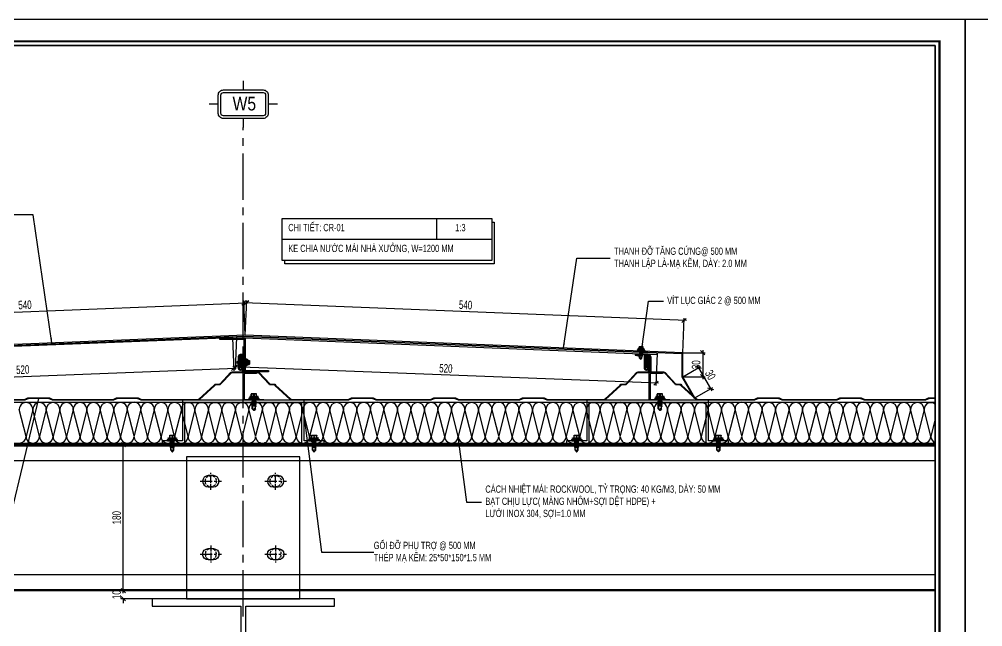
# Model space of a CAD drawing. Header units: inches. Extents: x 315041 to 662841, y -45540 to -35018.
# Drawn here: x 332784.3 to 333180.6, y -36939.9 to -36690 of the extents above; entities that cross this region are included whole.
import ezdxf
from ezdxf.enums import TextEntityAlignment as Align

# ---------------------------------------------------------------- set-up
doc = ezdxf.new("R2010")
doc.units = ezdxf.units.IN
doc.header["$MEASUREMENT"] = 0
doc.linetypes.add('CENTER2', pattern=[28.575, 19.05, -3.175, 3.175, -3.175])
doc.linetypes.add('HIDDEN', pattern=[0.375, 0.25, -0.125])
for name, color, linetype in [('2', 2, 'Continuous'), ('250', 250, 'Continuous'), ('251', 251, 'Continuous'), ('3', 3, 'Continuous'), ('6', 6, 'Continuous'), ('7', 7, 'Continuous'), ('8', 8, 'Continuous'), ('BAO KHUNG', 31, 'Continuous'), ('Co ban', 2, 'Continuous'), ('DIM', 8, 'Continuous'), ('flashing', 6, 'Continuous'), ('FLAT BAR', 1, 'Continuous'), ('STRUCTURE', 1, 'Continuous')]:
    doc.layers.add(name, color=color, linetype=linetype)
doc.styles.add('hx2', font='VHARIALN.TTF')
doc.styles.add('ST1H', font='vnshxh.shx', dxfattribs={"width": 0.7})
doc.dimstyles.new('3', dxfattribs={"dimtxt": 3.5, "dimasz": 1.8, "dimexe": 1, "dimexo": 0, "dimgap": 1, "dimtad": 1, "dimdec": 0, "dimlfac": 3, "dimzin": 0, "dimdsep": 46, "dimtxsty": 'ST1H', "dimblk": 'OBLIQUE', "dimcen": 1, "dimdle": 1, "dimclrd": 8, "dimclre": 8, "dimclrt": 3, "dimadec": 0, "dimazin": 0, "dimtfac": 1, "dimtdec": 0, "dimtix": 1, "dimtofl": 0, "dimtmove": 1, "dimatfit": 3, "dimfxl": 0.18, "dimtolj": 1, "dimtzin": 0, "dimlwd": -1, "dimlwe": -1, "dimarcsym": 1})

# ---------------------------------------------------------------- blocks, each defined once
blk = doc.blocks.new('A$C75D82031')
at = {"layer": '2', "color": 157, "linetype": 'Continuous'}
blk.add_lwpolyline([(0, 420), (594, 420), (594, 0), (0, 0)], close=True, dxfattribs=at)
at = {"layer": '7', "color": 147, "linetype": 'Continuous'}
blk.add_lwpolyline([(12.33, 57.61), (581.67, 57.61), (581.67, 409.19), (12.33, 409.19)], close=True, dxfattribs=at)
at = {"layer": 'BAO KHUNG', "color": 167, "linetype": 'Continuous', "const_width": 0.871}
blk.add_lwpolyline([(10.59, 9.07), (583.41, 9.07), (583.41, 410.93), (10.59, 410.93)], close=True, dxfattribs=at)
blk = doc.blocks.new('Short_Self_drilling')
at = {"layer": 'STRUCTURE', "color": 1, "linetype": 'Continuous'}
for p, q in [((6.4, 1.7), (-6.4, 1.7)), ((5.1, 3.8), (-5.1, 3.8)), ((-2.6, 2.9), (-5.1, 2.9)), ((-3.4, 3.8), (-3.4, 6.8)), ((3, 7.2), (-3, 7.2)), ((2.6, 2.9), (-2.6, 2.9)), ((-2.1, 2.8), (-2.1, 2.9)), ((6.3, 0), (0, 0)), ((2.2, 2.8), (2.2, 2.9)), ((2.2, -0.5), (2.2, 0)), ((5.1, 2.9), (2.6, 2.9)), ((3.4, 3.8), (3.4, 6.8)), ((3, -1.2), (-2.7, -0.2)), ((3, -2.7), (-2.7, -1.8)), ((3, -4.2), (-2.7, -3.3)), ((3, -5.8), (-2.7, -4.8)), ((3, -7.3), (-2.7, -6.3)), ((-1.9, -8), (-2.7, -7.9)), ((-2.1, -1.4), (-2.1, -0.9)), ((-2.1, -2.9), (-2.1, -2.4)), ((-2.1, -4.4), (-2.1, -3.9)), ((-2.1, -6), (-2.1, -5.4)), ((-2.1, -7.5), (-2.1, -7)), ((-2.1, -12.3), (-2.1, -8.5)), ((3, -8.8), (-1.1, -8.1)), ((2.1, -12.3), (2.1, -9.1)), ((2.2, -2), (2.2, -1.5)), ((2.2, -3.6), (2.2, -3)), ((2.2, -5.1), (2.2, -4.6)), ((2.2, -6.6), (2.2, -6.1)), ((2.2, -8.1), (2.2, -7.6))]:
    blk.add_line(p, q, dxfattribs=at)
blk.add_lwpolyline([(6.4, 1.3), (6.4, 1.7), (2.1, 2.8), (-2.1, 2.8), (-6.4, 1.7), (-6.4, 1.3)], close=True, dxfattribs=at)
for points in [[(-6.4, 1.3, -0.088869), (-6.3, 0), (0, 0)], [(-0.1, 3.8), (-0.3, 6.2, 0.338878), (-3.1, 6.2), (-3.3, 3.8)], [(3.3, 3.8), (3.1, 6.2, 0.338878), (0.3, 6.2), (0.1, 3.8)], [(2.1, -12.3), (0.2, -14.2, -0.333596), (-0.2, -14.2), (-2.1, -12.3)], [(-0.1, -14), (-1, -12.2, -0.148657), (-1.4, -11.2), (-2, -7.7, -0.815006), (-1.2, -7.8, 0.150833), (-0.8, -8.7)], [(2.1, -12.3), (1.7, -11.7, 0.52242), (0.9, -11.7), (-0.2, -14.2)]]:
    blk.add_lwpolyline(points, format="xyb", dxfattribs=at)
for points in [[(3, -1.2), (2.2, -1.5), (-2.1, -0.8), (-2.7, -0.2), (-2.4, 0)], [(3, -2.7), (2.2, -3), (-2.1, -2.4), (-2.7, -1.8), (-2.1, -1.4), (2.2, -2), (3, -2.7)], [(3, -4.2), (2.2, -4.6), (-2.1, -3.9), (-2.7, -3.3), (-2.1, -2.9), (2.2, -3.6), (3, -4.2)], [(3, -5.8), (2.2, -6.1), (-2.1, -5.4), (-2.7, -4.8), (-2.1, -4.4), (2.2, -5.1), (3, -5.8)], [(3, -7.3), (2.2, -7.6), (-2.1, -7), (-2.7, -6.3), (-2.1, -6), (2.2, -6.6), (3, -7.3)], [(-1.8, -8.5), (-2.1, -8.5), (-2.7, -7.9), (-2.1, -7.5), (-1.8, -7.5)], [(-1.3, -7.6), (2.2, -8.1), (3, -8.8)], [(-1.2, 0), (2.2, -0.5), (3, -1.2)], [(3, -8.8), (2.2, -9.1), (-0.8, -8.7)]]:
    blk.add_lwpolyline(points, dxfattribs=at)
for centre, radius, start, end in [((-5, 3.3), 0.455, 109.7949, 250.2674), ((-3, 6.8), 0.429, 90.0311, 180.0311), ((3, 6.8), 0.429, 0.0311, 90.0311), ((5.1, 3.3), 0.435, 279.7276, 80.3347), ((10, 0.2), 3.74, 162.2963, 182.6103)]:
    blk.add_arc(centre, radius, start, end, dxfattribs=at)
blk = doc.blocks.new('A$C5F901649')
at = {"color": 3, "ltscale": 15}
blk.add_lwpolyline([(39.21, 32.56), (34, 32.56, -0.414214), (33.67, 32.9), (33.67, 38.9, 1), (31.67, 38.9), (31.67, 34.1, 0.564916), (32.66, 34.1), (32.66, 36.75), (33, 36.75), (33, 34.1, -0.737932), (31.33, 34.1), (31.33, 38.9, -1), (34, 38.9), (34, 32.9), (39.21, 32.9, -0.207596), (39.94, 32.58), (44.21, 28.01, 0.207596), (44.46, 27.91), (45.82, 27.91, -0.246585), (46.64, 27.48), (52.91, 21.72, 0.246585), (53.18, 21.58), (76.37, 21.58, 0.095415), (76.49, 21.6), (77.92, 22.17, -0.095415), (78.29, 22.24), (86.37, 22.24, -0.095415), (86.74, 22.17), (88.17, 21.6, 0.095415), (88.29, 21.58), (110.2, 21.58, 0.095415), (110.33, 21.6), (111.76, 22.17, -0.095415), (112.13, 22.24), (120.2, 22.24, -0.095415), (120.58, 22.17), (122, 21.6, 0.095415), (122.13, 21.58), (146.7, 21.58, 0.095415), (146.83, 21.6), (148.26, 22.17, -0.095415), (148.63, 22.24), (156.7, 22.24, -0.095415), (157.08, 22.17), (158.5, 21.6, 0.095415), (158.63, 21.58), (181.82, 21.58, 0.246585), (182.09, 21.72), (188.36, 27.48, -0.246585), (189.18, 27.91), (190.54, 27.91, 0.207596), (190.79, 28.01), (195.06, 32.58, -0.207596), (195.79, 32.9), (200, 32.9), (200, 38.91, 1), (199.33, 38.91), (199.33, 34.91, 1), (199.52, 34.91, -0.067331), (199.35, 35.94), (199.35, 37.32), (199.67, 37.32), (199.67, 35.96, 0.039103), (199.86, 34.91, -1), (199, 34.91), (199, 38.91, -1), (200.33, 38.91), (200.33, 32.9, -0.414214), (200, 32.56), (195.79, 32.56, 0.207596), (195.3, 32.35), (191.03, 27.79, -0.207596), (190.54, 27.58), (189.18, 27.58, 0.246585), (188.63, 27.29), (182.36, 21.53, -0.246585), (181.82, 21.24), (158.63, 21.24, -0.095415), (158.38, 21.29), (156.95, 21.86, 0.095415), (156.7, 21.91), (148.63, 21.91, 0.095415), (148.38, 21.86), (146.95, 21.29, -0.095415), (146.7, 21.24), (122.13, 21.24, -0.095415), (121.88, 21.29), (120.45, 21.86, 0.095415), (120.2, 21.91), (112.13, 21.91, 0.095415), (111.88, 21.86), (110.45, 21.29, -0.095415), (110.2, 21.24), (88.29, 21.24, -0.095415), (88.05, 21.29), (86.62, 21.86, 0.095415), (86.37, 21.91), (78.29, 21.91, 0.095415), (78.05, 21.86), (76.62, 21.29, -0.095415), (76.37, 21.24), (53.18, 21.24, -0.246585), (52.63, 21.53), (46.36, 27.29, 0.246585), (45.82, 27.58), (44.46, 27.58, -0.207596), (43.97, 27.79), (39.7, 32.35, 0.207596)], format="xyb", close=True, dxfattribs=at)
at = {"layer": 'FLAT BAR'}
blk.add_lwpolyline([(33.33, 38.9, 1), (32, 38.9), (32, 35.02), (31.67, 35.02), (31.67, 38.9, -1), (33.67, 38.9), (33.67, 32.56), (38.85, 32.56), (38.85, 32.23), (33.67, 32.23), (33.67, 21.58), (41.82, 21.58), (41.82, 21.24), (33.33, 21.24)], format="xyb", close=True, dxfattribs=at)
at = {"layer": 'FLAT BAR', "linetype": 'Continuous'}
blk.add_lwpolyline([(66.67, 4.58), (58.33, 4.58), (58.33, 21.24), (8.33, 21.24), (8.33, 4.58), (0, 4.58), (0, 3.58), (9.33, 3.58), (9.33, 20.24), (57.33, 20.24), (57.33, 3.58), (66.67, 3.58)], close=True, dxfattribs=at)
at = {"color": 1}
for p, xscale, yscale, zscale, rotation in [((37.74, 21.58), 0.3199999990920701, 0.3200000000651926, 0.3200000002560967, 359.9688729036745), ((4.17, 4.58), -0.3200000000824856, 0.3199999998323619, 0.32, 0.03112738804631476), ((62.5, 4.58), -0.3200000000824856, 0.3199999998323619, 0.32, 0.03112738804631476)]:
    blk.add_blockref('Short_Self_drilling', p, dxfattribs=dict(at, xscale=xscale, yscale=yscale, zscale=zscale, rotation=rotation))
blk = doc.blocks.new('OVAl18-26')
at = {"layer": '250', "linetype": 'HIDDEN', "ltscale": 3}
blk.add_circle((0, 0), 1.78, dxfattribs=at)
at = {"layer": 'Co ban', "color": 71}
for p, q in [((0.82, 1.78), (-0.82, 1.78)), ((-0.82, -1.78), (0.82, -1.78))]:
    blk.add_line(p, q, dxfattribs=at)
for centre, start, end in [((-0.82, 0), 90, 270), ((0.82, 0), 270, 90)]:
    blk.add_arc(centre, 1.78, start, end, dxfattribs=at)
at = {"layer": 'DIM', "color": 5, "linetype": 'CENTER2', "ltscale": 0.2}
blk.add_line((-3.41, 0), (3.41, 0), dxfattribs=at)
at = {"layer": 'DIM', "color": 5, "linetype": 'CENTER2', "ltscale": 0.1}
blk.add_line((0, -2.74), (0, 2.74), dxfattribs=at)
blk.add_line((0, -2.74), (0, 2.74), dxfattribs=at)
blk = doc.blocks.new('_Oblique')
at = {"color": 0, "linetype": 'ByBlock', "lineweight": -2}
blk.add_line((-0.5, -0.5), (0.5, 0.5), dxfattribs=at)
blk = doc.blocks.new('*D499')
at = {"color": 8, "linetype": 'Continuous', "transparency": 16777216}
for p, q in [((333065.48, -36826.2), (333065.48, -36838.1)), ((333057.22, -36827.2), (333066.48, -36827.2)), ((333057.22, -36837.1), (333066.48, -36837.1))]:
    blk.add_line(p, q, dxfattribs=at)
at = {"layer": 'Defpoints', "color": 0, "transparency": 16777216}
for p in [(333057.22, -36827.2), (333057.22, -36837.1), (333065.48, -36837.1)]:
    blk.add_point(p, dxfattribs=at)
at = {"color": 8, "transparency": 16777216, "xscale": 1.8, "yscale": 1.8, "zscale": 1.8}
for p, rotation in [((333065.48, -36827.2), 90), ((333065.48, -36837.1), 270)]:
    blk.add_blockref('_Oblique', p, dxfattribs=dict(at, rotation=rotation))
at = {"color": 3, "transparency": 16777216, "insert": (333062.73, -36832.15), "char_height": 3.5, "attachment_point": 5, "rotation": 90, "style": 'ST1H'}
blk.add_mtext('\\A1;30', dxfattribs=at)
blk = doc.blocks.new('*D500')
at = {"color": 8, "linetype": 'Continuous', "transparency": 16777216}
for p, q in [((333057.22, -36837.1), (333064.58, -36832.87)), ((333063.21, -36832.5), (333069.18, -36842.88)), ((333062.19, -36845.74), (333069.55, -36841.52))]:
    blk.add_line(p, q, dxfattribs=at)
at = {"layer": 'Defpoints', "color": 0, "transparency": 16777216}
for p in [(333057.22, -36837.1), (333068.68, -36842.02), (333062.19, -36845.74)]:
    blk.add_point(p, dxfattribs=at)
at = {"color": 8, "transparency": 16777216, "xscale": 1.8, "yscale": 1.8, "zscale": 1.8}
for p, rotation in [((333063.71, -36833.37), 119.8837497408073), ((333068.68, -36842.02), 299.8837497408073)]:
    blk.add_blockref('_Oblique', p, dxfattribs=dict(at, rotation=rotation))
at = {"color": 3, "transparency": 16777216, "insert": (333068.58, -36836.32), "char_height": 3.5, "attachment_point": 5, "rotation": 299.8837, "style": 'ST1H'}
blk.add_mtext('\\A1;30', dxfattribs=at)
blk = doc.blocks.new('*D501')
at = {"color": 8, "linetype": 'Continuous', "transparency": 16777216}
for p, q in [((333058.76, -36813.98), (332876.81, -36806.63)), ((332877.27, -36819.95), (332877.85, -36805.67)), ((333057.22, -36827.22), (333057.8, -36812.94))]:
    blk.add_line(p, q, dxfattribs=at)
at = {"layer": 'Defpoints', "color": 0, "transparency": 16777216}
for p in [(332877.81, -36806.67), (332877.27, -36819.95), (333057.22, -36827.22)]:
    blk.add_point(p, dxfattribs=at)
at = {"color": 8, "transparency": 16777216, "xscale": 1.8, "yscale": 1.8, "zscale": 1.8}
for p, rotation in [((332877.81, -36806.67), 177.6883020971866), ((333057.76, -36813.94), 357.6883020971866)]:
    blk.add_blockref('_Oblique', p, dxfattribs=dict(at, rotation=rotation))
at = {"color": 3, "transparency": 16777216, "insert": (332967.9, -36807.56), "char_height": 3.5, "attachment_point": 5, "rotation": 357.6883, "style": 'ST1H'}
blk.add_mtext('\\A1;540', dxfattribs=at)
blk = doc.blocks.new('*D502')
at = {"color": 8, "linetype": 'Continuous', "transparency": 16777216}
for p, q in [((332695.79, -36813.96), (332877.74, -36806.63)), ((332877.27, -36819.95), (332876.7, -36805.67)), ((332697.32, -36827.2), (332696.75, -36812.93))]:
    blk.add_line(p, q, dxfattribs=at)
at = {"layer": 'Defpoints', "color": 0, "transparency": 16777216}
for p in [(332876.74, -36806.67), (332877.27, -36819.95), (332697.32, -36827.2)]:
    blk.add_point(p, dxfattribs=at)
at = {"color": 8, "transparency": 16777216, "xscale": 1.8, "yscale": 1.8, "zscale": 1.8}
for p, rotation in [((332876.74, -36806.67), 2.307872902344817), ((332696.79, -36813.92), 182.3078729023448)]:
    blk.add_blockref('_Oblique', p, dxfattribs=dict(at, rotation=rotation))
at = {"color": 3, "transparency": 16777216, "insert": (332786.65, -36807.55), "char_height": 3.5, "attachment_point": 5, "rotation": 2.3079, "style": 'ST1H'}
blk.add_mtext('\\A1;540', dxfattribs=at)
blk = doc.blocks.new('*D505')
at = {"color": 8, "linetype": 'Continuous', "transparency": 16777216}
for p, q in [((332872.02, -36821.05), (332872.54, -36834.61)), ((332698.67, -36827.73), (332699.19, -36841.29)), ((332698.15, -36840.33), (332873.5, -36833.57))]:
    blk.add_line(p, q, dxfattribs=at)
at = {"layer": 'Defpoints', "color": 0, "transparency": 16777216}
for p in [(332872.02, -36821.05), (332698.67, -36827.73), (332872.5, -36833.61)]:
    blk.add_point(p, dxfattribs=at)
at = {"color": 8, "transparency": 16777216, "xscale": 1.8, "yscale": 1.8, "zscale": 1.8}
for p, rotation in [((332872.5, -36833.61), 2.20618768084563), ((332699.15, -36840.29), 182.2061876808457)]:
    blk.add_blockref('_Oblique', p, dxfattribs=dict(at, rotation=rotation))
at = {"color": 3, "transparency": 16777216, "insert": (332785.72, -36834.2), "char_height": 3.5, "attachment_point": 5, "rotation": 2.2062, "style": 'ST1H'}
blk.add_mtext('\\A1;520', dxfattribs=at)
blk = doc.blocks.new('*D506')
at = {"color": 8, "linetype": 'Continuous', "transparency": 16777216}
for p, q in [((332873.63, -36820.77), (332873.11, -36834.08)), ((333046.7, -36827.41), (333046.18, -36840.73)), ((333047.22, -36839.77), (332872.15, -36833.05))]:
    blk.add_line(p, q, dxfattribs=at)
at = {"layer": 'Defpoints', "color": 0, "transparency": 16777216}
for p in [(332873.63, -36820.77), (333046.7, -36827.41), (332873.15, -36833.09)]:
    blk.add_point(p, dxfattribs=at)
at = {"color": 8, "transparency": 16777216, "xscale": 1.8, "yscale": 1.8, "zscale": 1.8}
for p, rotation in [((332873.15, -36833.09), 177.8004994880687), ((333046.22, -36839.73), 357.8004994880687)]:
    blk.add_blockref('_Oblique', p, dxfattribs=dict(at, rotation=rotation))
at = {"color": 3, "transparency": 16777216, "insert": (332959.79, -36833.66), "char_height": 3.5, "attachment_point": 5, "rotation": 357.8005, "style": 'ST1H'}
blk.add_mtext('\\A1;520', dxfattribs=at)
blk = doc.blocks.new('TENTRUC')
at = {"layer": '7'}
for p, q in [((0, 8.27), (0, 10.26)), ((-7.48, 5.13), (-5.48, 5.13)), ((5.48, 5.13), (7.48, 5.13)), ((0, 0), (0, 2))]:
    blk.add_line(p, q, dxfattribs=at)
blk.add_lwpolyline([(-4.36, 8.27), (4.36, 8.27, -0.414214), (5.48, 7.14), (5.48, 3.12, -0.414214), (4.36, 2), (-4.36, 2, -0.414214), (-5.48, 3.12), (-5.48, 7.14, -0.414214)], format="xyb", close=True, dxfattribs=at)
at = {"layer": '8', "ltscale": 15}
blk.add_lwpolyline([(-4.36, 7.68), (4.36, 7.68, -0.414214), (4.9, 7.14), (4.9, 3.12, -0.414214), (4.36, 2.58), (-4.36, 2.58, -0.414214), (-4.9, 3.12), (-4.9, 7.14, -0.414214)], format="xyb", close=True, dxfattribs=at)
at = {"layer": '3', "style": 'hx2'}
blk.add_attdef('TR', text='', height=2.9, dxfattribs=at).set_placement((-0.16, 3.83), align=Align.CENTER)
blk = doc.blocks.new('*D507')
at = {"color": 8, "linetype": 'Continuous', "transparency": 16777216}
for p, q in [((332838.12, -36865.09), (332826.11, -36865.09)), ((332827.11, -36926.09), (332827.11, -36864.09)), ((332838.12, -36925.09), (332826.11, -36925.09))]:
    blk.add_line(p, q, dxfattribs=at)
at = {"layer": 'Defpoints', "color": 0, "transparency": 16777216}
for p in [(332827.11, -36865.09), (332838.12, -36865.09), (332838.12, -36925.09)]:
    blk.add_point(p, dxfattribs=at)
at = {"color": 8, "transparency": 16777216, "xscale": 1.8, "yscale": 1.8, "zscale": 1.8}
for p, rotation in [((332827.11, -36865.09), 90), ((332827.11, -36925.09), 270)]:
    blk.add_blockref('_Oblique', p, dxfattribs=dict(at, rotation=rotation))
at = {"color": 3, "transparency": 16777216, "insert": (332824.36, -36895.09), "char_height": 3.5, "attachment_point": 5, "rotation": 90, "style": 'ST1H'}
blk.add_mtext('\\A1;180', dxfattribs=at)
blk = doc.blocks.new('*D508')
at = {"color": 8, "linetype": 'Continuous', "transparency": 16777216}
for p, q in [((332838.12, -36925.09), (332826.11, -36925.09)), ((332827.11, -36925.09), (332827.11, -36923.29)), ((332838.94, -36928.42), (332826.11, -36928.42)), ((332827.11, -36928.42), (332827.11, -36930.22))]:
    blk.add_line(p, q, dxfattribs=at)
at = {"layer": 'Defpoints', "color": 0, "transparency": 16777216}
for p in [(332838.12, -36925.09), (332827.11, -36928.42), (332838.94, -36928.42)]:
    blk.add_point(p, dxfattribs=at)
at = {"color": 8, "transparency": 16777216, "xscale": 1.8, "yscale": 1.8, "zscale": 1.8}
for p, rotation in [((332827.11, -36925.09), 270), ((332827.11, -36928.42), 90)]:
    blk.add_blockref('_Oblique', p, dxfattribs=dict(at, rotation=rotation))
at = {"color": 3, "transparency": 16777216, "insert": (332824.36, -36926.75), "char_height": 3.5, "attachment_point": 5, "rotation": 90, "style": 'ST1H'}
blk.add_mtext('\\A1;10', dxfattribs=at)

msp = doc.modelspace()

# ---------------------------------------------------------------- hatches: boundary and pattern name
at = {"true_color": 0xfb0414}
h = msp.add_hatch(dxfattribs=at)
h.set_pattern_fill('ANSI31', color=1, scale=3, angle=90, style=0)
h.set_pattern_definition([(135, (4881.6682, 462.02005), (-0.26516504294, -0.26516504294), [])])
h.paths.add_polyline_path([(332886.7734, -36835.092), (332876.7734, -36835.092), (332876.7734, -36821.7587), (332866.7734, -36821.7587), (332866.7734, -36821.2587), (332877.2734, -36821.2587), (332877.2734, -36834.592), (332886.7734, -36834.592)])
at = {"true_color": 0xf2ee0d}
h = msp.add_hatch(dxfattribs=at)
h.set_pattern_fill('ANSI37,_O', color=2, scale=4)
h.set_pattern_definition([(135, (655228.35736, -720.42186), (0.3535533906, 0.3535533906), []), (45, (655228.35736, -720.42186), (0.3535533906, -0.3535533906), [])])
h.paths.add_polyline_path([(332591.7734, -36865.0854), (332591.7734, -36864.7521), (333161.1113, -36864.7521), (333161.1113, -36865.0854)])

# ---------------------------------------------------------------- linework, layer by layer
at = {"color": 8, "linetype": 'CENTER2'}
msp.add_line((332876.44, -36935.7374), (332876.44, -36734.5908), dxfattribs=at)
at = {"color": 9}
msp.add_line((332955.9978, -36772.0253), (332955.9978, -36780.6499), dxfattribs=at)
at = {"color": 9, "ltscale": 0.5}
for p, q in [((332787.0845, -36861.641), (332784.3067, -36850.5299)), ((332789.8622, -36850.5299), (332787.0845, -36861.641)), ((332792.64, -36861.641), (332789.8622, -36850.5299)), ((332795.4178, -36850.5299), (332792.64, -36861.641)), ((332798.1956, -36861.641), (332795.4178, -36850.5299)), ((332800.9734, -36850.5299), (332798.1956, -36861.641)), ((332803.7511, -36861.641), (332800.9734, -36850.5299)), ((332806.5289, -36850.5299), (332803.7511, -36861.641)), ((332809.3067, -36861.641), (332806.5289, -36850.5299)), ((332812.0845, -36850.5299), (332809.3067, -36861.641)), ((332814.8622, -36861.641), (332812.0845, -36850.5299)), ((332817.64, -36850.5299), (332814.8622, -36861.641)), ((332820.4178, -36861.641), (332817.64, -36850.5299)), ((332823.1956, -36850.5299), (332820.4178, -36861.641)), ((332825.9734, -36861.641), (332823.1956, -36850.5299)), ((332828.7511, -36850.5299), (332825.9734, -36861.641)), ((332831.5204, -36861.4243), (332828.7427, -36850.3132)), ((332834.2982, -36850.3132), (332831.5204, -36861.4243)), ((332837.0845, -36861.641), (332834.3067, -36850.5299)), ((332839.8622, -36850.5299), (332837.0845, -36861.641)), ((332842.64, -36861.641), (332839.8622, -36850.5299)), ((332845.4178, -36850.5299), (332842.64, -36861.641)), ((332848.1956, -36861.641), (332845.4178, -36850.5299)), ((332850.9734, -36850.5299), (332848.1956, -36861.641)), ((332853.7511, -36861.641), (332850.9734, -36850.5299)), ((332856.5289, -36850.5299), (332853.7511, -36861.641)), ((332859.3067, -36861.641), (332856.5289, -36850.5299)), ((332862.0845, -36850.5299), (332859.3067, -36861.641)), ((332864.8622, -36861.641), (332862.0845, -36850.5299)), ((332867.64, -36850.5299), (332864.8622, -36861.641)), ((332870.4178, -36861.641), (332867.64, -36850.5299)), ((332873.1956, -36850.5299), (332870.4178, -36861.641)), ((332875.9734, -36861.641), (332873.1956, -36850.5299)), ((332878.7511, -36850.5299), (332875.9734, -36861.641)), ((332881.5204, -36861.4243), (332878.7427, -36850.3132)), ((332884.2982, -36850.3132), (332881.5204, -36861.4243)), ((332887.0845, -36861.641), (332884.3067, -36850.5299)), ((332889.8622, -36850.5299), (332887.0845, -36861.641)), ((332892.64, -36861.641), (332889.8622, -36850.5299)), ((332895.4178, -36850.5299), (332892.64, -36861.641)), ((332898.1956, -36861.641), (332895.4178, -36850.5299)), ((332900.9734, -36850.5299), (332898.1956, -36861.641)), ((332903.7511, -36861.641), (332900.9734, -36850.5299)), ((332906.5289, -36850.5299), (332903.7511, -36861.641)), ((332909.3067, -36861.641), (332906.5289, -36850.5299)), ((332912.0845, -36850.5299), (332909.3067, -36861.641)), ((332914.8622, -36861.641), (332912.0845, -36850.5299)), ((332917.64, -36850.5299), (332914.8622, -36861.641)), ((332920.4178, -36861.641), (332917.64, -36850.5299)), ((332923.1956, -36850.5299), (332920.4178, -36861.641)), ((332925.9734, -36861.641), (332923.1956, -36850.5299)), ((332928.7511, -36850.5299), (332925.9734, -36861.641)), ((332931.5204, -36861.4243), (332928.7427, -36850.3132)), ((332934.2982, -36850.3132), (332931.5204, -36861.4243)), ((332937.0845, -36861.641), (332934.3067, -36850.5299)), ((332939.8622, -36850.5299), (332937.0845, -36861.641)), ((332942.64, -36861.641), (332939.8622, -36850.5299)), ((332945.4178, -36850.5299), (332942.64, -36861.641)), ((332948.1956, -36861.641), (332945.4178, -36850.5299)), ((332950.9734, -36850.5299), (332948.1956, -36861.641)), ((332953.7511, -36861.641), (332950.9734, -36850.5299)), ((332956.5289, -36850.5299), (332953.7511, -36861.641)), ((332959.3067, -36861.641), (332956.5289, -36850.5299)), ((332962.0845, -36850.5299), (332959.3067, -36861.641)), ((332964.8622, -36861.641), (332962.0845, -36850.5299)), ((332967.64, -36850.5299), (332964.8622, -36861.641)), ((332970.4178, -36861.641), (332967.64, -36850.5299)), ((332973.1956, -36850.5299), (332970.4178, -36861.641)), ((332975.9734, -36861.641), (332973.1956, -36850.5299)), ((332978.7511, -36850.5299), (332975.9734, -36861.641)), ((332981.5204, -36861.4243), (332978.7427, -36850.3132)), ((332984.2982, -36850.3132), (332981.5204, -36861.4243)), ((332987.0845, -36861.641), (332984.3067, -36850.5299)), ((332989.8622, -36850.5299), (332987.0845, -36861.641)), ((332992.64, -36861.641), (332989.8622, -36850.5299)), ((332995.4178, -36850.5299), (332992.64, -36861.641)), ((332998.1956, -36861.641), (332995.4178, -36850.5299)), ((333000.9734, -36850.5299), (332998.1956, -36861.641)), ((333003.7511, -36861.641), (333000.9734, -36850.5299)), ((333006.5289, -36850.5299), (333003.7511, -36861.641)), ((333009.3067, -36861.641), (333006.5289, -36850.5299)), ((333012.0845, -36850.5299), (333009.3067, -36861.641)), ((333014.8622, -36861.641), (333012.0845, -36850.5299)), ((333017.64, -36850.5299), (333014.8622, -36861.641)), ((333020.4178, -36861.641), (333017.64, -36850.5299)), ((333023.1956, -36850.5299), (333020.4178, -36861.641)), ((333025.9734, -36861.641), (333023.1956, -36850.5299)), ((333028.7511, -36850.5299), (333025.9734, -36861.641)), ((333031.5204, -36861.4243), (333028.7427, -36850.3132)), ((333034.2982, -36850.3132), (333031.5204, -36861.4243)), ((333037.0845, -36861.641), (333034.3067, -36850.5299)), ((333039.8622, -36850.5299), (333037.0845, -36861.641)), ((333042.64, -36861.641), (333039.8622, -36850.5299)), ((333045.4178, -36850.5299), (333042.64, -36861.641)), ((333048.1956, -36861.641), (333045.4178, -36850.5299)), ((333050.9734, -36850.5299), (333048.1956, -36861.641)), ((333053.7511, -36861.641), (333050.9734, -36850.5299)), ((333056.5289, -36850.5299), (333053.7511, -36861.641)), ((333059.3067, -36861.641), (333056.5289, -36850.5299)), ((333062.0845, -36850.5299), (333059.3067, -36861.641)), ((333064.8622, -36861.641), (333062.0845, -36850.5299)), ((333067.64, -36850.5299), (333064.8622, -36861.641)), ((333070.4178, -36861.641), (333067.64, -36850.5299)), ((333073.1956, -36850.5299), (333070.4178, -36861.641)), ((333075.9734, -36861.641), (333073.1956, -36850.5299)), ((333078.7511, -36850.5299), (333075.9734, -36861.641)), ((333081.5204, -36861.4243), (333078.7427, -36850.3132)), ((333084.2982, -36850.3132), (333081.5204, -36861.4243)), ((333087.0845, -36861.641), (333084.3067, -36850.5299)), ((333089.8622, -36850.5299), (333087.0845, -36861.641)), ((333092.64, -36861.641), (333089.8622, -36850.5299)), ((333095.4178, -36850.5299), (333092.64, -36861.641)), ((333098.1956, -36861.641), (333095.4178, -36850.5299)), ((333100.9734, -36850.5299), (333098.1956, -36861.641)), ((333103.7511, -36861.641), (333100.9734, -36850.5299)), ((333106.5289, -36850.5299), (333103.7511, -36861.641)), ((333109.3067, -36861.641), (333106.5289, -36850.5299)), ((333112.0845, -36850.5299), (333109.3067, -36861.641)), ((333114.8622, -36861.641), (333112.0845, -36850.5299)), ((333117.64, -36850.5299), (333114.8622, -36861.641)), ((333120.4178, -36861.641), (333117.64, -36850.5299)), ((333123.1956, -36850.5299), (333120.4178, -36861.641)), ((333125.9734, -36861.641), (333123.1956, -36850.5299)), ((333128.7511, -36850.5299), (333125.9734, -36861.641)), ((333131.5204, -36861.4243), (333128.7427, -36850.3132)), ((333134.2982, -36850.3132), (333131.5204, -36861.4243)), ((333137.0845, -36861.641), (333134.3067, -36850.5299)), ((333139.8622, -36850.5299), (333137.0845, -36861.641)), ((333142.64, -36861.641), (333139.8622, -36850.5299)), ((333145.4178, -36850.5299), (333142.64, -36861.641)), ((333148.1956, -36861.641), (333145.4178, -36850.5299)), ((333150.9734, -36850.5299), (333148.1956, -36861.641)), ((333153.7511, -36861.641), (333150.9734, -36850.5299)), ((333156.5289, -36850.5299), (333153.7511, -36861.641)), ((333159.3067, -36861.641), (333156.5289, -36850.5299)), ((333161.1113, -36854.4226), (333159.3067, -36861.641))]:
    msp.add_line(p, q, dxfattribs=at)
at = {"color": 8}
msp.add_lwpolyline([(332591.7734, -36700.8371), (333161.1113, -36700.8371), (333161.1113, -37052.4169), (332591.7734, -37052.4169)], close=True, dxfattribs=at)
at = {"color": 2, "true_color": 0xf2ee0d}
for points in [[(332872.0045, -36820.5499), (332872.0178, -36821.0498), (332698.6754, -36827.9779), (332698.6555, -36827.4783), (332872.0045, -36820.55)], [(332873.6323, -36820.5154), (332873.6189, -36821.0154), (333046.6755, -36827.9121), (333046.6954, -36827.4125), (332873.6323, -36820.5155)]]:
    msp.add_lwpolyline(points, dxfattribs=at)
at = {"color": 1, "true_color": 0xfb0414}
msp.add_lwpolyline([(332886.7734, -36835.092), (332876.7734, -36835.092), (332876.7734, -36821.7587), (332866.7734, -36821.7587), (332866.7734, -36821.2587), (332877.2734, -36821.2587), (332877.2734, -36834.592), (332886.7734, -36834.592)], close=True, dxfattribs=at)
at = {"color": 3, "ltscale": 15}
for points in [[(333042.857, -36827.7543), (333037.8667, -36827.7543, 1), (333037.8445, -36828.2629), (333039.8273, -36828.8314), (333039.8495, -36828.5776), (333037.8667, -36828.0091), (333042.857, -36828.0091)], [(333161.1113, -36846.0809), (333158.7351, -36846.0809, 0.09541457), (333158.4875, -36846.1286), (333157.0592, -36846.6999, -0.09541457), (333156.8116, -36846.7475), (333132.2351, -36846.7475, -0.09541457), (333131.9875, -36846.6999), (333130.5592, -36846.1286, 0.09541457), (333130.3116, -36846.0809), (333122.2351, -36846.0809, 0.09541457), (333121.9875, -36846.1286), (333120.5592, -36846.6999, -0.09541457), (333120.3116, -36846.7475), (333098.4018, -36846.7475, -0.09541457), (333098.1542, -36846.6999), (333096.7259, -36846.1286, 0.09541457), (333096.4783, -36846.0809), (333088.4018, -36846.0809, 0.09541457), (333088.1542, -36846.1286), (333086.7259, -36846.6999, -0.09541457), (333086.4783, -36846.7475), (333063.2901, -36846.7475, -0.24658476), (333062.7413, -36846.4594), (333056.4721, -36840.7024, 0.24658476), (333055.9233, -36840.4142), (333054.5626, -36840.4142, -0.20759646), (333054.0758, -36840.203), (333049.8043, -36835.6366, 0.20759646), (333049.3174, -36835.4253), (333044.1067, -36835.4253, -0.41421356), (333043.7734, -36835.092), (333043.7734, -36829.085, 1), (333041.7734, -36829.085), (333041.7734, -36833.8928, 0.564916), (333042.7648, -36833.8928), (333042.7648, -36831.2391), (333043.1046, -36831.2391), (333043.1046, -36833.8928, -0.73793199), (333041.4422, -36833.8928), (333041.44, -36829.085, -1), (333044.1067, -36829.085), (333044.1067, -36835.092), (333049.3174, -36835.092, -0.20759646), (333050.0477, -36835.4089), (333054.3192, -36839.9753, 0.20759646), (333054.5626, -36840.0809), (333055.9233, -36840.0809, -0.24658476), (333056.7465, -36840.5131), (333063.0157, -36846.2701, 0.24658476), (333063.2901, -36846.4142), (333086.4783, -36846.4142, 0.09541457), (333086.6021, -36846.3904), (333088.0304, -36845.8191, -0.09541457), (333088.4018, -36845.7475), (333096.4783, -36845.7475, -0.09541457), (333096.8497, -36845.8191), (333098.278, -36846.3904, 0.09541457), (333098.4018, -36846.4142), (333120.3116, -36846.4142, 0.09541457), (333120.4354, -36846.3904), (333121.8637, -36845.8191, -0.09541457), (333122.2351, -36845.7475), (333130.3116, -36845.7475, -0.09541457), (333130.683, -36845.8191), (333132.1113, -36846.3904, 0.09541457), (333132.2351, -36846.4142), (333156.8116, -36846.4142, 0.09541457), (333156.9354, -36846.3904), (333158.3637, -36845.8191, -0.09541457), (333158.7351, -36845.7475), (333161.1113, -36845.7475)]]:
    msp.add_lwpolyline(points, format="xyb", dxfattribs=at)
at = {"color": 8}
for points in [[(333161.1113, -36847.7521), (332591.7734, -36847.7521)], [(332591.7734, -36864.4188), (333161.1113, -36864.4188)]]:
    msp.add_lwpolyline(points, dxfattribs=at)
at = {"color": 2, "true_color": 0xf2ee0d}
msp.add_lwpolyline([(332591.7734, -36865.0854), (332591.7734, -36864.7521), (333161.1113, -36864.7521), (333161.1113, -36865.0854)], close=True, dxfattribs=at)
at = {"color": 94}
for points in [[(333161.1113, -36865.0854), (332591.7734, -36865.0854)], [(333161.1113, -36865.5854), (332591.7734, -36865.5854)], [(332591.7734, -36924.5854), (333161.1113, -36924.5854)], [(332591.7734, -36925.0854), (333161.1113, -36925.0854)]]:
    msp.add_lwpolyline(points, dxfattribs=at)
at = {"color": 94, "linetype": 'HIDDEN'}
for points in [[(333161.1113, -36871.7521), (332591.7734, -36871.7521)], [(332591.7734, -36918.4188), (333161.1113, -36918.4188)]]:
    msp.add_lwpolyline(points, dxfattribs=at)
at = {"color": 9, "ltscale": 0.5}
for centre, major_axis, start_param, end_param in [((332787.0845, -36850.5299), (1.9642, 1.9642), 5.49778714, 8.6393798), ((332792.64, -36850.5299), (1.9642, 1.9642), 5.49778714, 8.6393798), ((332798.1956, -36850.5299), (-1.9642, 1.9642), 3.92699082, 7.06858347), ((332803.7511, -36850.5299), (1.9642, 1.9642), 5.49778714, 8.6393798), ((332809.3067, -36850.5299), (1.9642, 1.9642), 5.49778714, 8.6393798), ((332814.8622, -36850.5299), (-1.9642, 1.9642), 3.92699082, 7.06858347), ((332820.4178, -36850.5299), (-1.9642, 1.9642), 3.92699082, 7.06858347), ((332825.9734, -36850.5299), (1.9642, 1.9642), 5.49778714, 8.6393798), ((332831.5204, -36850.3132), (1.9642, 1.9642), 5.49778714, 8.6393798), ((332837.0845, -36850.5299), (1.9642, 1.9642), 5.49778714, 8.6393798), ((332842.64, -36850.5299), (-1.9642, 1.9642), 3.92699082, 7.06858347), ((332848.1956, -36850.5299), (-1.9642, 1.9642), 3.92699082, 7.06858347), ((332853.7511, -36850.5299), (-1.9642, 1.9642), 3.92699082, 7.06858347), ((332859.3067, -36850.5299), (-1.9642, 1.9642), 3.92699082, 7.06858347), ((332864.8622, -36850.5299), (-1.9642, 1.9642), 3.92699082, 7.06858347), ((332870.4178, -36850.5299), (-1.9642, 1.9642), 3.92699082, 7.06858347), ((332875.9734, -36850.5299), (-1.9642, 1.9642), 3.92699082, 7.06858347), ((332881.5204, -36850.3132), (1.9642, 1.9642), 5.49778714, 8.6393798), ((332887.0845, -36850.5299), (1.9642, 1.9642), 5.49778714, 8.6393798), ((332892.64, -36850.5299), (1.9642, 1.9642), 5.49778714, 8.6393798), ((332898.1956, -36850.5299), (1.9642, 1.9642), 5.49778714, 8.6393798), ((332903.7511, -36850.5299), (1.9642, 1.9642), 5.49778714, 8.6393798), ((332909.3067, -36850.5299), (1.9642, 1.9642), 5.49778714, 8.6393798), ((332914.8622, -36850.5299), (-1.9642, 1.9642), 3.92699082, 7.06858347), ((332920.4178, -36850.5299), (1.9642, 1.9642), 5.49778714, 8.6393798), ((332925.9734, -36850.5299), (1.9642, 1.9642), 5.49778714, 8.6393798), ((332931.5204, -36850.3132), (1.9642, 1.9642), 5.49778714, 8.6393798), ((332937.0845, -36850.5299), (1.9642, 1.9642), 5.49778714, 8.6393798), ((332942.64, -36850.5299), (1.9642, 1.9642), 5.49778714, 8.6393798), ((332948.1956, -36850.5299), (-1.9642, 1.9642), 3.92699082, 7.06858347), ((332953.7511, -36850.5299), (1.9642, 1.9642), 5.49778714, 8.6393798), ((332959.3067, -36850.5299), (1.9642, 1.9642), 5.49778714, 8.6393798), ((332964.8622, -36850.5299), (-1.9642, 1.9642), 3.92699082, 7.06858347), ((332970.4178, -36850.5299), (-1.9642, 1.9642), 3.92699082, 7.06858347), ((332975.9734, -36850.5299), (1.9642, 1.9642), 5.49778714, 8.6393798), ((332981.5204, -36850.3132), (1.9642, 1.9642), 5.49778714, 8.6393798), ((332987.0845, -36850.5299), (1.9642, 1.9642), 5.49778714, 8.6393798), ((332992.64, -36850.5299), (-1.9642, 1.9642), 3.92699082, 7.06858347), ((332998.1956, -36850.5299), (-1.9642, 1.9642), 3.92699082, 7.06858347), ((333003.7511, -36850.5299), (-1.9642, 1.9642), 3.92699082, 7.06858347), ((333009.3067, -36850.5299), (-1.9642, 1.9642), 3.92699082, 7.06858347), ((333014.8622, -36850.5299), (-1.9642, 1.9642), 3.92699082, 7.06858347), ((333020.4178, -36850.5299), (-1.9642, 1.9642), 3.92699082, 7.06858347), ((333025.9734, -36850.5299), (-1.9642, 1.9642), 3.92699082, 7.06858347), ((333031.5204, -36850.3132), (1.9642, 1.9642), 5.49778714, 8.6393798), ((333037.0845, -36850.5299), (1.9642, 1.9642), 5.49778714, 8.6393798), ((333042.64, -36850.5299), (1.9642, 1.9642), 5.49778714, 8.6393798), ((333048.1956, -36850.5299), (1.9642, 1.9642), 5.49778714, 8.6393798), ((333053.7511, -36850.5299), (1.9642, 1.9642), 5.49778714, 8.6393798), ((333059.3067, -36850.5299), (1.9642, 1.9642), 5.49778714, 8.6393798), ((333064.8622, -36850.5299), (-1.9642, 1.9642), 3.92699082, 7.06858347), ((333070.4178, -36850.5299), (1.9642, 1.9642), 5.49778714, 8.6393798), ((333075.9734, -36850.5299), (1.9642, 1.9642), 5.49778714, 8.6393798), ((333081.5204, -36850.3132), (1.9642, 1.9642), 5.49778714, 8.6393798), ((333087.0845, -36850.5299), (1.9642, 1.9642), 5.49778714, 8.6393798), ((333092.64, -36850.5299), (1.9642, 1.9642), 5.49778714, 8.6393798), ((333098.1956, -36850.5299), (-1.9642, 1.9642), 3.92699082, 7.06858347), ((333103.7511, -36850.5299), (1.9642, 1.9642), 5.49778714, 8.6393798), ((333109.3067, -36850.5299), (1.9642, 1.9642), 5.49778714, 8.6393798), ((333114.8622, -36850.5299), (-1.9642, 1.9642), 3.92699082, 7.06858347), ((333120.4178, -36850.5299), (-1.9642, 1.9642), 3.92699082, 7.06858347), ((333125.9734, -36850.5299), (1.9642, 1.9642), 5.49778714, 8.6393798), ((333131.5204, -36850.3132), (1.9642, 1.9642), 5.49778714, 8.6393798), ((333137.0845, -36850.5299), (1.9642, 1.9642), 5.49778714, 8.6393798), ((333142.64, -36850.5299), (-1.9642, 1.9642), 3.92699082, 7.06858347), ((333148.1956, -36850.5299), (-1.9642, 1.9642), 3.92699082, 7.06858347), ((333153.7511, -36850.5299), (-1.9642, 1.9642), 3.92699082, 7.06858347), ((333159.3067, -36850.5299), (-1.9642, 1.9642), 4.79064943, 7.06858347), ((332784.3067, -36861.641), (1.9642, 1.9642), 3.92699082, 5.49778714), ((332789.8622, -36861.641), (-1.9642, 1.9642), 0.78539816, 3.92699082), ((332795.4178, -36861.641), (-1.9642, 1.9642), 0.78539816, 3.92699082), ((332800.9734, -36861.641), (-1.9642, 1.9642), 0.78539816, 3.92699082), ((332806.5289, -36861.641), (-1.9642, 1.9642), 0.78539816, 3.92699082), ((332812.0845, -36861.641), (-1.9642, 1.9642), 0.78539816, 3.92699082), ((332817.64, -36861.641), (1.9642, 1.9642), 2.35619449, 5.49778714), ((332823.1956, -36861.641), (1.9642, 1.9642), 2.35619449, 5.49778714), ((332828.7511, -36861.641), (-1.9642, 1.9642), 0.78539816, 3.92699082), ((332834.3067, -36861.641), (1.9642, 1.9642), 2.35619449, 3.92699082), ((332834.3067, -36861.641), (-1.9642, 1.9642), 2.35619449, 3.92699082), ((332839.8622, -36861.641), (1.9642, 1.9642), 2.35619449, 5.49778714), ((332845.4178, -36861.641), (-1.9642, 1.9642), 0.78539816, 3.92699082), ((332850.9734, -36861.641), (-1.9642, 1.9642), 0.78539816, 3.92699082), ((332856.5289, -36861.641), (-1.9642, 1.9642), 0.78539816, 3.92699082), ((332862.0845, -36861.641), (1.9642, 1.9642), 2.35619449, 5.49778714), ((332867.64, -36861.641), (-1.9642, 1.9642), 0.78539816, 3.92699082), ((332873.1956, -36861.641), (-1.9642, 1.9642), 0.78539816, 3.92699082), ((332878.7511, -36861.641), (-1.9642, 1.9642), 0.78539816, 3.92699082), ((332884.3067, -36861.641), (-1.9642, 1.9642), 0.78539816, 2.35619449), ((332884.3067, -36861.641), (-1.9642, 1.9642), 2.35619449, 3.92699082), ((332889.8622, -36861.641), (-1.9642, 1.9642), 0.78539816, 3.92699082), ((332895.4178, -36861.641), (1.9642, 1.9642), 2.35619449, 5.49778714), ((332900.9734, -36861.641), (-1.9642, 1.9642), 0.78539816, 3.92699082), ((332906.5289, -36861.641), (-1.9642, 1.9642), 0.78539816, 3.92699082), ((332912.0845, -36861.641), (-1.9642, 1.9642), 0.78539816, 3.92699082), ((332917.64, -36861.641), (1.9642, 1.9642), 2.35619449, 5.49778714), ((332923.1956, -36861.641), (-1.9642, 1.9642), 0.78539816, 3.92699082), ((332928.7511, -36861.641), (1.9642, 1.9642), 2.35619449, 5.49778714), ((332934.3067, -36861.641), (-1.9642, 1.9642), 0.78539816, 2.35619449), ((332934.3067, -36861.641), (1.9642, 1.9642), 3.92699082, 5.49778714), ((332939.8622, -36861.641), (-1.9642, 1.9642), 0.78539816, 3.92699082), ((332945.4178, -36861.641), (-1.9642, 1.9642), 0.78539816, 3.92699082), ((332950.9734, -36861.641), (-1.9642, 1.9642), 0.78539816, 3.92699082), ((332956.5289, -36861.641), (-1.9642, 1.9642), 0.78539816, 3.92699082), ((332962.0845, -36861.641), (-1.9642, 1.9642), 0.78539816, 3.92699082), ((332967.64, -36861.641), (1.9642, 1.9642), 2.35619449, 5.49778714), ((332973.1956, -36861.641), (1.9642, 1.9642), 2.35619449, 5.49778714), ((332978.7511, -36861.641), (-1.9642, 1.9642), 0.78539816, 3.92699082), ((332984.3067, -36861.641), (1.9642, 1.9642), 2.35619449, 3.92699082), ((332984.3067, -36861.641), (-1.9642, 1.9642), 2.35619449, 3.92699082), ((332989.8622, -36861.641), (1.9642, 1.9642), 2.35619449, 5.49778714), ((332995.4178, -36861.641), (-1.9642, 1.9642), 0.78539816, 3.92699082), ((333000.9734, -36861.641), (-1.9642, 1.9642), 0.78539816, 3.92699082), ((333006.5289, -36861.641), (-1.9642, 1.9642), 0.78539816, 3.92699082), ((333012.0845, -36861.641), (1.9642, 1.9642), 2.35619449, 5.49778714), ((333017.64, -36861.641), (-1.9642, 1.9642), 0.78539816, 3.92699082), ((333023.1956, -36861.641), (-1.9642, 1.9642), 0.78539816, 3.92699082), ((333028.7511, -36861.641), (-1.9642, 1.9642), 0.78539816, 3.92699082), ((333034.3067, -36861.641), (-1.9642, 1.9642), 0.78539816, 2.35619449), ((333034.3067, -36861.641), (-1.9642, 1.9642), 2.35619449, 3.92699082), ((333039.8622, -36861.641), (-1.9642, 1.9642), 0.78539816, 3.92699082), ((333045.4178, -36861.641), (1.9642, 1.9642), 2.35619449, 5.49778714), ((333050.9734, -36861.641), (-1.9642, 1.9642), 0.78539816, 3.92699082), ((333056.5289, -36861.641), (-1.9642, 1.9642), 0.78539816, 3.92699082), ((333062.0845, -36861.641), (-1.9642, 1.9642), 0.78539816, 3.92699082), ((333067.64, -36861.641), (1.9642, 1.9642), 2.35619449, 5.49778714), ((333073.1956, -36861.641), (-1.9642, 1.9642), 0.78539816, 3.92699082), ((333078.7511, -36861.641), (1.9642, 1.9642), 2.35619449, 5.49778714), ((333084.3067, -36861.641), (-1.9642, 1.9642), 0.78539816, 2.35619449), ((333084.3067, -36861.641), (1.9642, 1.9642), 3.92699082, 5.49778714), ((333089.8622, -36861.641), (-1.9642, 1.9642), 0.78539816, 3.92699082), ((333095.4178, -36861.641), (-1.9642, 1.9642), 0.78539816, 3.92699082), ((333100.9734, -36861.641), (-1.9642, 1.9642), 0.78539816, 3.92699082), ((333106.5289, -36861.641), (-1.9642, 1.9642), 0.78539816, 3.92699082), ((333112.0845, -36861.641), (-1.9642, 1.9642), 0.78539816, 3.92699082), ((333117.64, -36861.641), (1.9642, 1.9642), 2.35619449, 5.49778714), ((333123.1956, -36861.641), (1.9642, 1.9642), 2.35619449, 5.49778714), ((333128.7511, -36861.641), (-1.9642, 1.9642), 0.78539816, 3.92699082), ((333134.3067, -36861.641), (1.9642, 1.9642), 2.35619449, 3.92699082), ((333134.3067, -36861.641), (-1.9642, 1.9642), 2.35619449, 3.92699082), ((333139.8622, -36861.641), (1.9642, 1.9642), 2.35619449, 5.49778714), ((333145.4178, -36861.641), (-1.9642, 1.9642), 0.78539816, 3.92699082), ((333150.9734, -36861.641), (-1.9642, 1.9642), 0.78539816, 3.92699082), ((333156.5289, -36861.641), (-1.9642, 1.9642), 0.78539816, 3.92699082), ((333162.0845, -36861.641), (1.9642, 1.9642), 2.35619449, 3.56905722)]:
    msp.add_ellipse(centre, major_axis=major_axis, ratio=1, start_param=start_param, end_param=end_param, dxfattribs=at)
at = {"layer": '2'}
msp.add_lwpolyline([(332877.44, -36956.361), (332877.44, -36931.4188), (332913.94, -36931.4188), (332913.94, -36928.4188), (332838.94, -36928.4188), (332838.94, -36931.4188), (332875.44, -36931.4188), (332875.44, -36956.361), (332875.44, -37049.4169), (332838.94, -37049.4169), (332838.94, -37052.4169), (332913.94, -37052.4169), (332913.94, -37049.4169), (332877.44, -37049.4169)], close=True, dxfattribs=at)
at = {"layer": '6', "color": 9}
msp.add_lwpolyline([(332853.1067, -36928.4188), (332899.7734, -36928.4188), (332899.7734, -36870.0854), (332853.1067, -36870.0854)], close=True, dxfattribs=at)
at = {"layer": 'flashing'}
msp.add_lwpolyline([(332877.2734, -36820.3401), (333056.8904, -36827.5183), (333056.8904, -36837.1837), (333061.8637, -36845.8679), (333062.1923, -36845.7439), (333057.2237, -36837.0977), (333057.2237, -36827.2039), (332877.2734, -36819.9516), (332697.323, -36827.2039), (332697.323, -36837.0977), (332692.3545, -36845.7439), (332692.683, -36845.8679), (332697.6563, -36837.1837), (332697.6563, -36827.5183)], close=True, dxfattribs=at)
at = {"layer": 'FLAT BAR'}
msp.add_lwpolyline([(333043.44, -36829.0852, 1), (333042.1067, -36829.0852), (333042.1067, -36832.9675), (333041.7734, -36832.9675), (333041.7734, -36829.0852, -1), (333043.7734, -36829.0852), (333043.7734, -36835.4256), (333048.9527, -36835.4256), (333048.9527, -36835.7589), (333043.7734, -36835.7589), (333043.7734, -36846.4145), (333051.9307, -36846.4145), (333051.9307, -36846.7478), (333043.44, -36846.7478)], format="xyb", close=True, dxfattribs=at)
at = {"layer": 'FLAT BAR', "linetype": 'Continuous'}
msp.add_lwpolyline([(333076.1067, -36863.4145), (333067.7734, -36863.4145), (333067.7734, -36846.7478), (333017.7734, -36846.7478), (333017.7734, -36863.4145), (333009.44, -36863.4145), (333009.44, -36864.4145), (333018.7734, -36864.4145), (333018.7734, -36847.7478), (333066.7734, -36847.7478), (333066.7734, -36864.4145), (333076.1067, -36864.4145)], close=True, dxfattribs=at)

# ---------------------------------------------------------------- block references
at = {"color": 1}
for p in [(332579.4423, -37110.027), (333173.4423, -37110.027)]:
    msp.add_blockref('A$C75D82031', p, dxfattribs=at)
for p, xscale, yscale, zscale, rotation in [((333040.0721, -36826.5127), 0.239999999271516, 0.2399999992923654, 0.2399999993190526, 357.660999820893), ((332877.2734, -36831.1726), -0.2399999993192107, 0.2399999992921948, 0.2399999993190526, 270.0311271658057), ((333047.852, -36846.4145), 0.3199999990920701, 0.3200000000651926, 0.3200000002560967, 359.9688729036745), ((333013.6067, -36863.4145), -0.3200000000824856, 0.3199999998323619, 0.32, 0.03112738804631476), ((333071.94, -36863.4145), -0.3200000000824856, 0.3199999998323619, 0.32, 0.03112738804631476)]:
    msp.add_blockref('Short_Self_drilling', p, dxfattribs=dict(at, xscale=xscale, yscale=yscale, zscale=zscale, rotation=rotation))
at = {"color": 8}
for p in [(332676.1072, -36867.9895), (332843.1072, -36867.9895)]:
    msp.add_blockref('A$C5F901649', p, dxfattribs=at)
at = {"layer": '251', "color": 9, "xscale": 1.296296296291985, "yscale": 1.296296296248329, "zscale": 1.296296296254089}
for p in [(332863.1067, -36880.0854), (332889.7734, -36880.0854)]:
    msp.add_blockref('OVAl18-26', p, dxfattribs=at)
at = {"layer": '251', "color": 9, "xscale": -1.296296296291985, "yscale": 1.296296296248329, "zscale": 1.296296296253179, "rotation": 180}
for p in [(332863.1067, -36910.0854), (332889.7734, -36910.0854)]:
    msp.add_blockref('OVAl18-26', p, dxfattribs=at)
at = {"layer": '3'}
ref = msp.add_blockref('TENTRUC', (332876.44, -36715.3441), dxfattribs=dict(at, xscale=1.875, yscale=1.875, zscale=1.875, rotation=180))
ref.add_attrib('TR', 'w5', dxfattribs={"layer": '0', "height": 5.625, "style": 'hx2'}).set_placement((332876.8878, -36727.5356), align=Align.CENTER)

# ---------------------------------------------------------------- dimensions: what is measured, and where the dimension line sits
at = {"color": 8}
for p1, p2, distance, picture, middle in [((332697.323, -36827.2039), (332877.2734, -36819.9516), 13.2902, '*D502', (332786.6523, -36807.5505)), ((333057.2237, -36827.2159), (332877.2734, -36819.9516), -13.2902, '*D501', (332967.8956, -36807.5566)), ((332698.6655, -36827.7281), (332872.0178, -36821.0498), -12.5711, '*D505', (332785.7197, -36834.2028)), ((333046.6954, -36827.4125), (332873.6256, -36820.7654), 12.329, '*D506', (332959.7929, -36833.6609)), ((333057.2237, -36837.0977), (333062.1923, -36845.7439), 7.4818, '*D500', (333068.5794, -36836.3229))]:
    dim = msp.add_aligned_dim(p1=p1, p2=p2, distance=distance, dimstyle='3', dxfattribs=at)
    dim.commit()
    dim.dimension.update_dxf_attribs({"geometry": picture, "text_midpoint": middle})
for base, p1, p2, picture, middle in [((333065.4783, -36837.0977), (333057.2237, -36827.2039), (333057.2237, -36837.0977), '*D499', (333062.7283, -36832.1508)), ((332827.1106, -36865.0854), (332838.122, -36925.0854), (332838.122, -36865.0854), '*D507', (332824.3606, -36895.0854)), ((332827.1106, -36928.4188), (332838.122, -36925.0854), (332838.94, -36928.4188), '*D508', (332824.3606, -36926.7521))]:
    dim = msp.add_linear_dim(base=base, p1=p1, p2=p2, angle=90, dimstyle='3', dxfattribs=at)
    dim.commit()
    dim.dimension.update_dxf_attribs({"geometry": picture, "text_midpoint": middle})

# ---------------------------------------------------------------- leaders
at = {"color": 9}
for points in [[(332797.6783, -36823.1594), (332790.0508, -36770.4807), (332768.454, -36770.4807)], [(333008.2267, -36825.2292), (333013.6842, -36788.2678), (333028.9829, -36788.2678)], [(333040.4373, -36825.5433), (333043.1006, -36806.0144), (333050.8304, -36806.0144)], [(332792.2734, -36846.0809), (332780.3647, -36895.4657), (332772.6348, -36895.4657)], [(332964.7004, -36861.641), (332968.3059, -36888.6526), (332976.0358, -36888.6526)]]:
    msp.add_leader(points, dimstyle='3', override={"dimgap": 1, "dimtad": 0}, dxfattribs=at)

# ---------------------------------------------------------------- next in the draw order: texts
at = {"color": 20, "true_color": 0xf25d0d, "insert": (332976.0358, -36888.6526), "char_height": 3, "attachment_point": 4, "style": 'ST1H', "bg_fill": 2}
msp.add_mtext('\\A1;C¸CH NHIÖT M¸I: ROCKWOOL, tû träng: 40 kg/m3, dµy: 50 mm\\PB¹T CHÞU LùC( MµNG NH¤M+SîI DÖT HDPE) +\\PL¦íI INOX 304, SîI=1.0 MM', dxfattribs=at)
at = {"layer": '3', "char_height": 3, "attachment_point": 4, "style": 'ST1H', "bg_fill": 2}
for s, insert in [('\\A1;CHI TIÕT: CR-01', (332894.961, -36775.7397)), ('\\A1;THANH §ì T¡NG CøNG@ 500 MM\\PTHANH LËP Lµ-M¹ KÏM, DµY: 2.0 MM', (333028.9829, -36788.2678)), ('\\A1;vÝt lôc gi¸c 2 @ 500 mm', (333050.8304, -36806.0144)), ('\\A1;gèi ®ì phô trî @ 500 mm\\PthÐp m¹ kÏm: 25*50*150*1.5 mm', (332930.1197, -36909.3073))]:
    msp.add_mtext(s, dxfattribs=dict(at, insert=insert))

# ---------------------------------------------------------------- next in the draw order: linework, layer by layer
at = {"color": 9}
for points in [[(332892.4915, -36772.0253), (332978.6329, -36772.0253), (332978.6329, -36789.2745), (332892.4915, -36789.2745)], [(332892.4915, -36772.0253), (332978.6329, -36772.0253), (332978.6329, -36780.6499), (332892.4915, -36780.6499)]]:
    msp.add_lwpolyline(points, close=True, dxfattribs=at)
msp.add_lwpolyline([(332978.6329, -36773.4459), (332979.6555, -36773.4459), (332979.6555, -36790.6951), (332893.5141, -36790.6951), (332893.5141, -36789.2745)], dxfattribs=at)

# ---------------------------------------------------------------- next in the draw order: leaders
msp.add_leader([(332901.44, -36853.8762), (332908.6697, -36909.3073), (332930.1197, -36909.3073)], dimstyle='3', override={"dimgap": 1, "dimtad": 0}, dxfattribs=at)

# ---------------------------------------------------------------- next in the draw order: texts
at = {"layer": '3', "char_height": 3, "attachment_point": 4, "style": 'ST1H', "bg_fill": 2}
for s, insert in [('\\A1;1:3', (332963.657, -36775.7397)), ('\\A1;ke chia n\xadíc m¸i nhµ x\xadëng, W=1200 MM', (332894.961, -36784.5694))]:
    msp.add_mtext(s, dxfattribs=dict(at, insert=insert))

doc.saveas('drawing.dxf')
